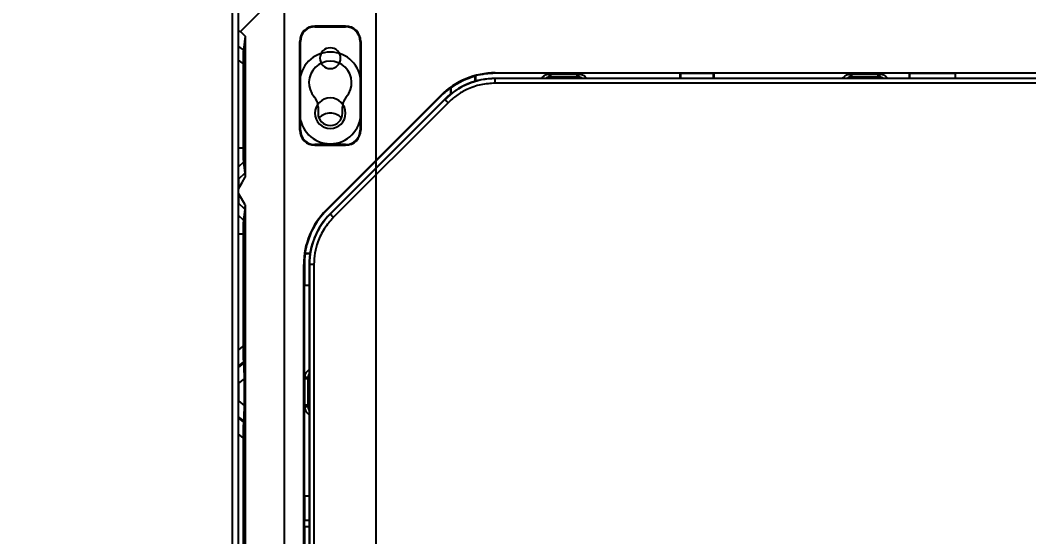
# Model space of a CAD drawing. Header units: millimetres. Extents: x 9226 to 36041, y 16031 to 21779.
# Drawn here: x 29813.8 to 30143.8, y 18255.9 to 18424.9 of the extents above; entities that cross this region are included whole.
import ezdxf

# ---------------------------------------------------------------- set-up
doc = ezdxf.new("R2010")
doc.units = ezdxf.units.MM
doc.styles.get("Standard").update_dxf_attribs({"font": 'arial.ttf'})
doc.dimstyles.new('ISO-200', dxfattribs={"dimtxt": 100, "dimasz": 60, "dimexe": 1.25, "dimexo": 5, "dimgap": 5, "dimtad": 1, "dimtoh": 1, "dimdec": 1, "dimdsep": 46, "dimtxsty": 'Standard', "dimcen": 2.5, "dimadec": 0, "dimazin": 0, "dimtfac": 1, "dimtdec": 1, "dimtmove": 0, "dimatfit": 3, "dimfxl": 1, "dimarcsym": 0})

# ---------------------------------------------------------------- blocks, each defined once
blk = doc.blocks.new('G$CBB86864E')
at = {"color": 114, "linetype": 'Continuous', "true_color": 0x139b48}
for p, q in [((42, 95), (42, 582.5)), ((72, 95), (72, 582.5)), ((47, 311.75), (47, 301.75)), ((67, 301.75), (67, 311.75)), ((53, 303.81), (53, 301.75)), ((61, 301.75), (61, 303.81))]:
    blk.add_line(p, q, dxfattribs=at)
for centre, radius, start, end in [((57, 311.75), 10, 0, 180), ((57, 311.75), 7, 318.5904, 221.4096), ((48, 303.81), 5, 0, 41.4096), ((66, 303.81), 5, 138.5904, 180), ((57, 301.75), 10, 180, 0), ((57, 301.75), 4, 180, 0), ((57, 296.75), 5, 43.1308, 136.8692)]:
    blk.add_arc(centre, radius, start, end, dxfattribs=at)
blk = doc.blocks.new('*U254')
blk.add_blockref('G$CBB86864E', (-306, -341.75))
blk = doc.blocks.new('*U248')
blk.add_blockref('*U254', (0, 0))
blk = doc.blocks.new('G$C9B8E3940')
at = {"color": 7, "linetype": 'Continuous', "lineweight": 25}
for p, q in [((0, 374.63), (0, 382.17)), ((7.56, 381.34), (0.63, 374.41)), ((0, 374.63), (0.63, 374.41)), ((0, 369.52), (0, 374.63)), ((0.63, 374.41), (2.12, 372.88)), ((25, 376.13), (25, 376.17)), ((35, 376.17), (25, 376.17)), ((25, 375.95), (25, 376.13)), ((25, 376.13), (35, 376.13)), ((25, 375.95), (35, 375.95)), ((35, 376.13), (35, 376.17)), ((35, 375.95), (35, 376.13)), ((2.12, 372.88), (1.59, 368.29)), ((2.12, 372.88), (2.12, 326.7)), ((20.04, 371.17), (20, 371.17)), ((20, 371.17), (20, 342.17)), ((20.04, 342.17), (20.04, 371.17)), ((20.04, 371.17), (20.22, 371.17)), ((20.22, 342.17), (20.22, 371.17)), ((39.78, 371.17), (39.96, 371.17)), ((39.78, 371.17), (39.78, 342.17)), ((39.96, 371.17), (39.96, 342.17)), ((39.96, 371.17), (40, 371.17)), ((40, 342.17), (40, 371.17)), ((0, 369.52), (1.59, 368.29)), ((1.5, 363.91), (0, 365.07)), ((0, 336.24), (0, 365.07)), ((1.5, 363.91), (1.5, 336.24)), ((77.43, 358.14), (77.43, 359.75)), ((77.52, 359.87), (77.52, 358.16)), ((84, 360.87), (516, 360.87)), ((84, 360.72), (84, 360.87)), ((144.48, 360.72), (84, 360.72)), ((101.71, 360.47), (102.21, 360.47)), ((102.21, 360.47), (110.79, 360.47)), ((102.21, 359.47), (102.21, 360.47)), ((110.79, 360.47), (111.29, 360.47)), ((110.79, 359.47), (110.79, 360.47)), ((111.29, 359.47), (111.29, 360.47)), ((144.48, 360.72), (144.57, 360.63)), ((144.48, 359.08), (144.48, 360.72)), ((155.43, 360.63), (144.57, 360.63)), ((144.57, 360.63), (144.57, 359.08)), ((155.43, 360.63), (155.52, 360.72)), ((155.43, 359.08), (155.43, 360.63)), ((219.48, 360.72), (155.52, 360.72)), ((155.52, 360.72), (155.52, 359.08)), ((200.21, 359.47), (200.21, 360.45)), ((200.71, 360.45), (209.29, 360.45)), ((200.71, 359.47), (200.71, 360.45)), ((209.29, 359.47), (209.29, 360.45)), ((209.79, 359.47), (209.79, 360.45)), ((219.48, 360.72), (219.57, 360.63)), ((219.48, 359.08), (219.48, 360.72)), ((234.43, 360.63), (219.57, 360.63)), ((219.57, 360.63), (219.57, 359.08)), ((234.43, 360.63), (234.52, 360.72)), ((234.43, 360.63), (234.43, 359.08)), ((290.98, 360.72), (234.52, 360.72)), ((234.52, 360.72), (234.52, 359.08)), ((84, 359), (84, 359.08)), ((101.5, 359.08), (84, 359.08)), ((84, 357.51), (84, 359)), ((516, 359), (84, 359)), ((516, 357.51), (84, 357.51)), ((101.67, 359.17), (101.5, 359.08)), ((111.33, 359.17), (101.67, 359.17)), ((101.68, 359.37), (111.32, 359.37)), ((110.79, 359.47), (102.21, 359.47)), ((111.29, 359.47), (110.79, 359.47)), ((111.5, 359.08), (111.33, 359.17)), ((200, 359.08), (111.5, 359.08)), ((200.17, 359.17), (200, 359.08)), ((209.83, 359.17), (200.17, 359.17)), ((200.18, 359.37), (209.82, 359.37)), ((209.29, 359.47), (200.71, 359.47)), ((210, 359.08), (209.83, 359.17)), ((390, 359.08), (210, 359.08)), ((28.68, 315.99), (66.18, 353.49)), ((66.29, 353.38), (28.79, 315.89)), ((66.29, 353.38), (66.18, 353.49)), ((69.48, 354.04), (69.48, 356.09)), ((69.57, 354.1), (69.57, 356.04)), ((67.45, 352.22), (29.95, 314.73)), ((67.5, 352.17), (30, 314.67)), ((68.56, 351.11), (31.06, 313.61)), ((67.5, 352.17), (67.45, 352.22)), ((20.04, 342.17), (20, 342.17)), ((20.04, 342.17), (20.22, 342.17)), ((39.78, 342.17), (39.96, 342.17)), ((39.96, 342.17), (40, 342.17)), ((35, 337.39), (25, 337.39)), ((25, 337.21), (25, 337.39)), ((35, 337.21), (25, 337.21)), ((25, 337.21), (25, 337.17)), ((25, 337.17), (35, 337.17)), ((35, 337.21), (35, 337.39)), ((35, 337.21), (35, 337.17)), ((1.5, 336.24), (0, 336.24)), ((1.6, 331.65), (0, 330.1)), ((0, 326.06), (0, 330.1)), ((1.6, 331.65), (2.06, 328.07)), ((2.06, 328.07), (0, 326.06)), ((0, 321.38), (0, 322.96)), ((2.06, 316.27), (0, 318.28)), ((0, 314.24), (0, 318.28)), ((2.12, 317.64), (2.12, 109.2)), ((1.6, 312.69), (0, 314.24)), ((2.06, 316.27), (1.6, 312.69)), ((28.79, 315.89), (28.68, 315.99)), ((30, 314.67), (29.95, 314.73)), ((1.5, 308.11), (0, 308.11)), ((0, 270.19), (0, 308.11)), ((1.5, 308.11), (1.5, 271.4)), ((21.72, 301.82), (23.38, 301.82)), ((23.36, 301.73), (21.79, 301.73)), ((21.3, 128.67), (21.3, 298.17)), ((21.54, 298.17), (21.3, 298.17)), ((21.54, 298.17), (21.54, 291.3)), ((23.17, 298.17), (23.09, 298.17)), ((23.09, 298.17), (23.09, 261.42)), ((24.67, 298.17), (23.17, 298.17)), ((23.17, 298.17), (23.17, 128.67)), ((24.67, 298.17), (24.67, 128.67)), ((21.45, 291.3), (21.45, 222.44)), ((23.09, 291.3), (21.45, 291.3)), ((0, 270.19), (1.5, 271.4)), ((1.61, 266.3), (0, 265)), ((0, 264.51), (1.67, 265.86)), ((0, 265), (0, 264.51)), ((1.61, 266.3), (1.67, 265.86)), ((1.79, 260.77), (0, 259.32)), ((1.79, 260.77), (1.79, 252.08)), ((21.7, 260.71), (21.7, 261.21)), ((22.7, 261.21), (21.7, 261.21)), ((22.7, 261.21), (22.7, 260.71)), ((22.81, 251.6), (22.81, 261.24)), ((23.09, 261.42), (23.01, 261.25)), ((23.01, 261.25), (23.01, 251.59)), ((0, 259.32), (0, 253.52)), ((21.7, 252.13), (21.7, 260.71)), ((22.7, 260.71), (21.7, 260.71)), ((22.7, 260.71), (22.7, 252.13)), ((0, 253.52), (1.79, 252.08)), ((21.7, 251.63), (21.7, 252.13)), ((22.7, 252.13), (21.7, 252.13)), ((23.01, 251.59), (23.09, 251.42)), ((23.09, 251.42), (23.09, 128.67)), ((1.67, 246.98), (0, 248.33)), ((0, 248.33), (0, 247.84)), ((0, 247.84), (1.61, 246.54)), ((1.67, 246.98), (1.61, 246.54)), ((1.5, 241.44), (0, 242.65)), ((0, 118.74), (0, 242.65)), ((1.5, 241.44), (1.5, 118.74)), ((21.54, 222.35), (21.45, 222.44)), ((21.45, 222.44), (23.09, 222.44)), ((21.54, 222.35), (21.54, 214.42)), ((23.09, 222.35), (21.54, 222.35)), ((21.45, 214.42), (21.45, 212.42)), ((23.09, 214.42), (21.45, 214.42)), ((21.45, 212.42), (23.09, 212.42)), ((21.54, 212.42), (21.54, 204.49))]:
    blk.add_line(p, q, dxfattribs=at)
at = {"color": 7, "linetype": 'Continuous', "lineweight": 25, "flags": 128}
for points in [[(101.71, 359.47), (101.71, 360.03), (101.71, 360.47)], [(69.57, 356.04), (69.52, 356.07), (69.48, 356.09)], [(68.56, 351.11), (68.36, 351.31), (68.16, 351.51), (67.98, 351.69), (67.82, 351.85), (67.69, 351.98), (67.59, 352.08), (67.52, 352.15), (67.5, 352.17)], [(0, 322.96), (1.19, 325.05), (2.12, 326.7)], [(2.12, 317.64), (0.93, 319.74), (0, 321.38)], [(31.06, 313.61), (30.86, 313.82), (30.66, 314.01), (30.48, 314.19), (30.32, 314.35), (30.19, 314.48), (30.09, 314.58), (30.03, 314.65), (30, 314.67)], [(21.79, 301.73), (21.75, 301.78), (21.72, 301.82)], [(22.7, 251.63), (22.14, 251.63), (21.7, 251.63)]]:
    blk.add_lwpolyline(points, dxfattribs=at)
at = {"color": 7, "linetype": 'Continuous', "lineweight": 25}
for centre, radius, start, end in [((25, 371.17), 5, 90, 180), ((25, 371.17), 4.96, 90, 180), ((25, 371.17), 4.78, 90, 180), ((35, 371.17), 5, 0, 90), ((35, 371.17), 4.96, 0, 90), ((35, 371.17), 4.78, 0, 90), ((30, 365.67), 3.4, 0, 180), ((30, 365.67), 3.4, 180, 0), ((84, 335.67), 25.2, 90, 135), ((84, 335.67), 24.96, 105.2533, 125.3088), ((84, 335.67), 25.05, 90, 104.992), ((200.71, 477.45), 117, 269.7555, 269.9983), ((209.29, 477.45), 117, 270.0017, 270.2445), ((84, 335.67), 23.41, 90, 135), ((84, 335.67), 23.33, 90, 135), ((200.71, 477.45), 117.98, 269.7555, 269.9983), ((209.29, 477.45), 117.98, 270.0017, 270.2445), ((84, 335.67), 25.05, 125.4122, 135), ((30, 347.67), 5, 0, 180), ((30, 347.67), 5, 180, 0), ((25, 342.17), 5, 180, 270), ((25, 342.17), 4.96, 180, 270), ((25, 342.17), 4.78, 180, 270), ((35, 342.17), 4.96, 270, 0), ((35, 342.17), 4.78, 270, 0), ((35, 342.17), 5, 270, 0), ((46.5, 298.17), 25.2, 135, 180), ((46.5, 298.17), 25.05, 135, 171.64), ((46.5, 298.17), 23.41, 135, 180), ((46.5, 298.17), 23.33, 135, 180), ((46.5, 298.17), 24.96, 171.813, 180)]:
    blk.add_arc(centre, radius, start, end, dxfattribs=at)
for points, knots in [([(0, 365.07), (0, 365.66), (0, 366.8), (0, 368.18), (0, 369.1), (0, 369.38), (0, 369.52)], [0, 0, 0, 0, 0.285212, 0.557578, 0.774011, 1, 1, 1, 1]), ([(1.59, 368.29), (1.58, 368.17), (1.57, 367.98), (1.54, 367.46), (1.53, 367.13), (1.52, 366.37), (1.51, 365.92), (1.5, 364.96), (1.5, 364.44), (1.5, 363.91)], [0, 0, 0, 0, 0.25, 0.25, 0.5, 0.5, 0.75, 0.75, 1, 1, 1, 1]), ([(99.2, 359.08), (99.27, 359.2), (99.49, 359.57), (100.06, 360.02), (100.85, 360.4), (101.42, 360.45), (101.71, 360.47)], [0, 0, 0, 0, 0.138843, 0.425867, 0.712956, 1, 1, 1, 1]), ([(111.29, 360.47), (111.57, 360.45), (112.15, 360.4), (112.93, 360.03), (113.5, 359.58), (113.73, 359.2), (113.8, 359.08)], [0, 0, 0, 0, 0.284179, 0.569434, 0.854624, 1, 1, 1, 1]), ([(197.72, 359.08), (197.82, 359.23), (198.06, 359.61), (198.66, 360.05), (199.4, 360.39), (199.94, 360.43), (200.21, 360.45)], [0, 0, 0, 0, 0.182887, 0.455405, 0.727774, 1, 1, 1, 1]), ([(209.79, 360.45), (210.06, 360.43), (210.6, 360.39), (211.34, 360.05), (211.94, 359.61), (212.18, 359.23), (212.28, 359.08)], [0, 0, 0, 0, 0.271754, 0.544288, 0.816675, 1, 1, 1, 1]), ([(84, 357.51), (82.41, 357.41), (79.2, 357.2), (74.95, 355.68), (71.35, 353.64), (69.48, 351.95), (68.56, 351.11)], [0, 0, 0, 0, 0.277835, 0.560459, 0.782101, 1, 1, 1, 1]), ([(101.71, 359.47), (101.53, 359.46), (101.17, 359.43), (100.77, 359.27), (100.58, 359.12), (100.54, 359.08)], [0, 0, 0, 0, 0.43012, 0.864424, 1, 1, 1, 1]), ([(101.67, 359.17), (101.68, 359.17), (101.68, 359.18), (101.68, 359.23), (101.68, 359.3), (101.68, 359.34), (101.68, 359.37)], [0, 0, 0, 0, 0.270751, 0.562569, 0.789515, 1, 1, 1, 1]), ([(112.46, 359.08), (112.42, 359.12), (112.24, 359.27), (111.83, 359.43), (111.47, 359.46), (111.29, 359.47)], [0, 0, 0, 0, 0.135248, 0.570376, 1, 1, 1, 1]), ([(111.32, 359.37), (111.32, 359.34), (111.32, 359.28), (111.32, 359.21), (111.32, 359.17), (111.33, 359.17), (111.33, 359.17)], [0, 0, 0, 0, 0.270435, 0.562123, 0.789275, 1, 1, 1, 1]), ([(200.21, 359.47), (200.03, 359.46), (199.67, 359.43), (199.27, 359.27), (199.09, 359.11), (199.05, 359.08)], [0, 0, 0, 0, 0.427831, 0.868315, 1, 1, 1, 1]), ([(200.17, 359.17), (200.18, 359.17), (200.18, 359.18), (200.18, 359.23), (200.18, 359.3), (200.18, 359.34), (200.18, 359.37)], [0, 0, 0, 0, 0.270751, 0.562569, 0.789516, 1, 1, 1, 1]), ([(210.95, 359.08), (210.91, 359.11), (210.73, 359.27), (210.33, 359.43), (209.97, 359.46), (209.79, 359.47)], [0, 0, 0, 0, 0.1297989, 0.5709458, 1, 1, 1, 1]), ([(209.82, 359.37), (209.82, 359.34), (209.82, 359.28), (209.82, 359.21), (209.82, 359.17), (209.83, 359.17), (209.83, 359.17)], [0, 0, 0, 0, 0.270436, 0.562125, 0.789277, 1, 1, 1, 1]), ([(0, 330.1), (0, 330.12), (0, 330.15), (0, 330.22), (0, 330.29), (0, 330.37), (0, 330.46), (0, 330.56), (0, 330.67), (0, 330.78), (0, 331.05), (0, 331.52), (0, 332.29), (0, 333.18), (0, 333.95), (0, 334.56), (0, 334.97), (0, 335.39), (0, 335.81), (0, 336.09), (0, 336.24)], [0, 0, 0, 0, 0.027944, 0.0557601, 0.0834869, 0.1111636, 0.1388295, 0.1665238, 0.1942858, 0.2221545, 0.2501682, 0.3750481, 0.5000251, 0.6248208, 0.7498149, 0.8000557, 0.8499661, 0.8997743, 0.9497097, 1, 1, 1, 1]), ([(1.5, 336.24), (1.5, 336.17), (1.5, 336.04), (1.5, 335.84), (1.5, 335.64), (1.5, 335.44), (1.5, 335.24), (1.5, 335.05), (1.51, 334.86), (1.51, 334.47), (1.52, 333.92), (1.53, 333.26), (1.54, 332.69), (1.56, 332.29), (1.57, 332.04), (1.58, 331.87), (1.59, 331.74), (1.6, 331.68), (1.6, 331.65)], [0, 0, 0, 0, 0.031364, 0.062594, 0.093748, 0.124885, 0.156063, 0.187341, 0.218775, 0.250423, 0.37549, 0.5002, 0.624668, 0.749756, 0.812662, 0.875029, 0.93732, 1, 1, 1, 1]), ([(2.06, 328.07), (2.06, 328.06), (2.07, 328.03), (2.07, 327.98), (2.07, 327.92), (2.08, 327.85), (2.08, 327.77), (2.09, 327.68), (2.09, 327.56), (2.1, 327.4), (2.11, 327.19), (2.11, 326.96), (2.11, 326.79), (2.12, 326.7)], [0, 0, 0, 0, 0.070627, 0.141117, 0.211685, 0.28254, 0.353893, 0.425947, 0.498903, 0.626368, 0.751621, 0.875781, 1, 1, 1, 1]), ([(0, 326.06), (0, 326.03), (0.01, 325.95), (0.01, 325.79), (0.01, 325.73), (0.01, 325.59), (0.01, 325.51), (0.01, 325.13), (0.01, 324.24), (0, 323.45), (0, 322.96)], [0, 0, 0, 0, 0.125, 0.125, 0.1875, 0.1875, 0.25, 0.25, 0.5, 1, 1, 1, 1]), ([(0, 321.38), (0, 321.06), (0, 320.44), (0, 319.66), (0, 319.04), (0, 318.67), (0, 318.5), (0.01, 318.43), (0.01, 318.38), (0, 318.35), (0, 318.31), (0, 318.29), (0, 318.28)], [0, 0, 0, 0, 0.289629, 0.546849, 0.69149, 0.839411, 0.868678, 0.897795, 0.916239, 0.948597, 0.965761, 1, 1, 1, 1]), ([(2.12, 317.64), (2.12, 317.59), (2.11, 317.49), (2.11, 317.36), (2.11, 317.22), (2.1, 317.1), (2.1, 316.98), (2.1, 316.86), (2.09, 316.73), (2.08, 316.59), (2.08, 316.45), (2.07, 316.34), (2.06, 316.29), (2.06, 316.27)], [0, 0, 0, 0, 0.070759, 0.141336, 0.211942, 0.282789, 0.354086, 0.426038, 0.498844, 0.626087, 0.751275, 0.87553, 1, 1, 1, 1]), ([(0, 308.11), (0, 308.18), (0, 308.34), (0, 308.58), (0, 308.81), (0, 309.04), (0, 309.27), (0, 309.5), (0, 309.73), (0, 309.96), (0, 310.44), (0, 311.16), (0, 312.05), (0, 312.82), (0, 313.33), (0, 313.65), (0, 313.84), (0, 314), (0, 314.14), (0, 314.21), (0, 314.24)], [0, 0, 0, 0, 0.027956, 0.055781, 0.083514, 0.111194, 0.138859, 0.166549, 0.194304, 0.222161, 0.250161, 0.375032, 0.500008, 0.624842, 0.749841, 0.800085, 0.849995, 0.899798, 0.949723, 1, 1, 1, 1]), ([(31.06, 313.61), (30.01, 312.42), (27.88, 310.01), (25.95, 305.93), (24.85, 301.93), (24.73, 299.42), (24.67, 298.17)], [0, 0, 0, 0, 0.277834, 0.560459, 0.782101, 1, 1, 1, 1]), ([(1.6, 312.69), (1.6, 312.67), (1.59, 312.64), (1.59, 312.59), (1.58, 312.53), (1.58, 312.46), (1.57, 312.39), (1.57, 312.3), (1.56, 312.21), (1.56, 312.01), (1.54, 311.65), (1.53, 311.08), (1.52, 310.42), (1.51, 309.81), (1.5, 309.29), (1.5, 308.9), (1.5, 308.51), (1.5, 308.24), (1.5, 308.11)], [0, 0, 0, 0, 0.031369, 0.062604, 0.093761, 0.124899, 0.156076, 0.187351, 0.218781, 0.250423, 0.37549, 0.500202, 0.624684, 0.74977, 0.812676, 0.87504, 0.937326, 1, 1, 1, 1]), ([(1.5, 271.4), (1.5, 270.7), (1.51, 269.35), (1.53, 267.73), (1.57, 266.72), (1.6, 266.44), (1.61, 266.3)], [0, 0, 0, 0, 0.283668, 0.55365, 0.770467, 1, 1, 1, 1]), ([(0, 265), (0, 265.21), (0, 265.6), (0, 266.97), (0, 268.57), (0, 269.64), (0, 270.19)], [0, 0, 0, 0, 0.2856931, 0.5573723, 0.7734886, 1, 1, 1, 1]), ([(0, 259.32), (0, 260.02), (0, 261.38), (0, 263.01), (0, 264.06), (0, 264.36), (0, 264.51)], [0, 0, 0, 0, 0.285693, 0.557372, 0.773489, 1, 1, 1, 1]), ([(1.67, 265.86), (1.69, 265.74), (1.71, 265.53), (1.74, 264.95), (1.75, 264.58), (1.77, 263.68), (1.77, 263.16), (1.78, 262.02), (1.79, 261.41), (1.79, 260.77)], [0, 0, 0, 0, 0.25, 0.25, 0.5, 0.5, 0.75, 0.75, 1, 1, 1, 1]), ([(21.7, 261.21), (21.72, 261.49), (21.77, 262.07), (22.14, 262.85), (22.59, 263.42), (22.97, 263.64), (23.09, 263.72)], [0, 0, 0, 0, 0.2838553, 0.5688845, 0.8534347, 1, 1, 1, 1]), ([(23.09, 262.38), (23.06, 262.34), (22.9, 262.16), (22.75, 261.75), (22.71, 261.39), (22.7, 261.21)], [0, 0, 0, 0, 0.135192, 0.569991, 1, 1, 1, 1]), ([(22.81, 261.24), (22.83, 261.24), (22.89, 261.24), (22.96, 261.24), (23, 261.24), (23, 261.25), (23.01, 261.25)], [0, 0, 0, 0, 0.270446, 0.562107, 0.789269, 1, 1, 1, 1]), ([(0, 248.33), (0, 248.54), (0, 248.93), (0, 250.3), (0, 251.9), (0, 252.97), (0, 253.52)], [0, 0, 0, 0, 0.285693, 0.557372, 0.773488, 1, 1, 1, 1]), ([(1.79, 252.08), (1.79, 251.44), (1.78, 250.82), (1.77, 249.68), (1.77, 249.16), (1.75, 248.26), (1.74, 247.89), (1.71, 247.31), (1.69, 247.1), (1.67, 246.98)], [0, 0, 0, 0, 0.25, 0.25, 0.5, 0.5, 0.75, 0.75, 1, 1, 1, 1]), ([(23.09, 249.12), (22.97, 249.19), (22.6, 249.41), (22.15, 249.98), (21.77, 250.77), (21.72, 251.34), (21.7, 251.63)], [0, 0, 0, 0, 0.138846, 0.425869, 0.712956, 1, 1, 1, 1]), ([(22.7, 251.63), (22.71, 251.45), (22.75, 251.09), (22.9, 250.69), (23.06, 250.5), (23.09, 250.46)], [0, 0, 0, 0, 0.429844, 0.864231, 1, 1, 1, 1]), ([(23.01, 251.59), (23, 251.6), (22.99, 251.6), (22.94, 251.6), (22.87, 251.6), (22.83, 251.6), (22.81, 251.6)], [0, 0, 0, 0, 0.270748, 0.562604, 0.789557, 1, 1, 1, 1]), ([(0, 242.65), (0, 243.35), (0, 244.71), (0, 246.34), (0, 247.39), (0, 247.69), (0, 247.84)], [0, 0, 0, 0, 0.285693, 0.557372, 0.773488, 1, 1, 1, 1]), ([(1.61, 246.54), (1.6, 246.35), (1.56, 245.99), (1.52, 244.65), (1.5, 243.06), (1.5, 241.99), (1.5, 241.44)], [0, 0, 0, 0, 0.289123, 0.56056, 0.774996, 1, 1, 1, 1])]:
    blk.add_open_spline(points, degree=3, knots=knots, dxfattribs=at)
for points in [[(77.43, 359.75), (77.46, 359.79), (77.49, 359.83), (77.52, 359.87)], [(102.21, 359.47), (102.04, 359.47), (101.88, 359.47), (101.71, 359.47)], [(22.7, 252.13), (22.7, 251.96), (22.7, 251.8), (22.7, 251.63)]]:
    blk.add_open_spline(points, degree=3, dxfattribs=at)
blk = doc.blocks.new('*U247')
blk.add_blockref('G$C9B8E3940', (-300, -217.42))
blk = doc.blocks.new('*U255')
blk.add_blockref('*U247', (0, 0))
blk = doc.blocks.new('*D303')
at = {"color": 0, "lineweight": -2, "transparency": 16777216}
for p, q in [((29880.25, 19778.98), (29615.79, 19778.98)), ((29617.04, 19718.98), (29617.04, 18151.48)), ((29880.25, 18091.48), (29615.79, 18091.48))]:
    blk.add_line(p, q, dxfattribs=at)
at = {"color": 0, "transparency": 16777216}
for points in [[(29607.04, 19718.98), (29627.04, 19718.98), (29617.04, 19778.98)], [(29607.04, 18151.48), (29627.04, 18151.48), (29617.04, 18091.48)]]:
    blk.add_solid(points, dxfattribs=at)
at = {"layer": 'Defpoints', "color": 0, "transparency": 16777216}
for p in [(29885.25, 19778.98), (29617.04, 18091.48), (29885.25, 18091.48)]:
    blk.add_point(p, dxfattribs=at)
at = {"color": 0, "lineweight": -3, "transparency": 16777216, "insert": (29547.31, 18912.2), "char_height": 100, "attachment_point": 5, "rotation": 90}
blk.add_mtext('1687.5mm [5\'-6 3/8"]', dxfattribs=at)
blk = doc.blocks.new('*D280')
at = {"color": 0, "lineweight": -2, "transparency": 16777216}
for p, q in [((29878.25, 19780.98), (29381.8, 19780.98)), ((29383.05, 19720.98), (29383.05, 18149.48)), ((29878.25, 18089.48), (29381.8, 18089.48))]:
    blk.add_line(p, q, dxfattribs=at)
at = {"color": 0, "transparency": 16777216}
for points in [[(29373.05, 19720.98), (29393.05, 19720.98), (29383.05, 19780.98)], [(29373.05, 18149.48), (29393.05, 18149.48), (29383.05, 18089.48)]]:
    blk.add_solid(points, dxfattribs=at)
at = {"layer": 'Defpoints', "color": 0, "transparency": 16777216}
for p in [(29883.25, 19780.98), (29383.05, 18089.48), (29883.25, 18089.48)]:
    blk.add_point(p, dxfattribs=at)
at = {"color": 0, "lineweight": -3, "transparency": 16777216, "insert": (29313.32, 18935.23), "char_height": 100, "attachment_point": 5, "rotation": 90}
blk.add_mtext('1691.5mm [5\'-6 5/8"]', dxfattribs=at)

msp = doc.modelspace()

# ---------------------------------------------------------------- linework, layer by layer
at = {"color": 30, "true_color": 0xf26722}
for points in [[(29883.25, 19780.984), (32887.25, 19780.984), (32887.25, 18089.484), (29883.25, 18089.484)], [(29885.25, 19778.984), (32885.25, 19778.984), (32885.25, 18091.484), (29885.25, 18091.484)]]:
    msp.add_lwpolyline(points, close=True, dxfattribs=at)

# ---------------------------------------------------------------- block references
at = {"lineweight": -3}
for name, p in [('*U255', (30185.25, 18264.233)), ('*U248', (30164.25, 18434.484))]:
    msp.add_blockref(name, p, dxfattribs=at)

# ---------------------------------------------------------------- dimensions: what is measured, and where the dimension line sits
for base, p1, p2, picture, middle in [((29383.053, 18089.484), (29883.25, 19780.984), (29883.25, 18089.484), '*D280', (29383.053, 18935.234)), ((29617.041, 18091.484), (29885.25, 19778.984), (29885.25, 18091.484), '*D303', (29617.041, 18912.196))]:
    dim = msp.add_linear_dim(base=base, p1=p1, p2=p2, angle=90, dimstyle='ISO-200', override={"dimpost": 'mm'}, dxfattribs=at)
    dim.commit()
    dim.dimension.update_dxf_attribs({"geometry": picture, "text_midpoint": middle, "dimtype": 160})

doc.saveas('drawing.dxf')
